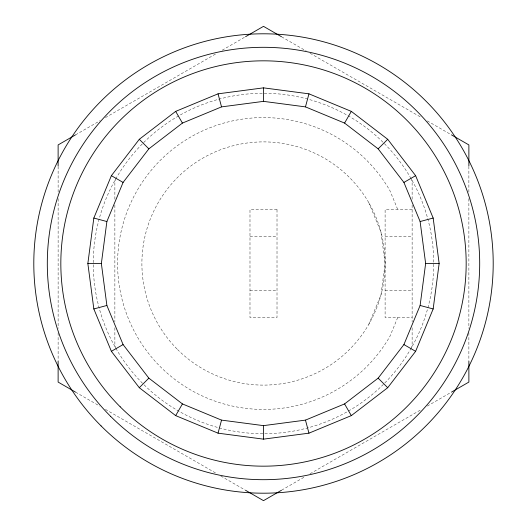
<?xml version="1.0" encoding="UTF-8"?>
<svg xmlns="http://www.w3.org/2000/svg" width="527" height="527" viewBox="0 0 527 527"><rect width="100%" height="100%" fill="white"/><g stroke="black" fill="none" stroke-linecap="round" stroke-linejoin="round"><path stroke-width="0.4" stroke-dasharray="2.63 1.98" d="M116.059 178.376L114.873 181.248L114.873 199.344M368.814 324.303L380.962 294.975L385.105 263.5L380.962 232.025L368.814 202.697M397.714 317.544L389.875 336.463A145.926 145.926 0 0 1 169.701 375.283A145.926 145.926 0 0 1 169.701 151.717A145.926 145.926 0 0 1 389.875 190.537L397.714 209.456M410.941 348.624L412.127 345.752L412.127 327.656M75.552 134.866L100.15 120.663M105.393 117.633L216.94 53.234M222.144 50.23L245.365 36.824M281.635 490.176L304.856 476.77M310.06 473.766L421.607 409.367M427.292 406.086L451.448 392.134M412.127 209.456L385.105 209.456L385.105 317.544L412.127 317.544M249.989 236.478L277.011 236.478M385.105 236.478L412.127 236.478M249.989 290.522L277.011 290.522M385.105 290.522L412.127 290.522M281.635 36.824L306.2 51M310.06 53.234L421.607 117.633M427.292 120.914L451.448 134.866M75.552 392.134L99.708 406.086M105.393 409.367L216.94 473.766M220.8 476L245.365 490.176M410.941 178.376L412.127 181.248L412.127 199.344M116.059 348.624L114.873 345.752L114.873 327.656M468.878 166.387L468.878 192.678M468.878 198.686L468.878 328.314M468.878 332.774L468.878 360.613M412.127 205.102L412.127 321.898M114.873 205.102L114.873 321.898M58.122 166.387L58.122 194.226M58.122 198.686L58.122 328.314M58.122 332.774L58.122 360.613M142.54 383.307A170.247 170.247 0 0 1 219.963 98.911A170.247 170.247 0 0 1 427.878 307.827A170.247 170.247 0 0 1 143.12 383.88M277.011 209.456L249.989 209.456L249.989 317.544L277.011 317.544L277.011 209.456M177.513 349.487A121.605 121.605 0 0 0 380.962 294.975A121.605 121.605 0 0 0 232.025 146.038A121.605 121.605 0 0 0 177.513 349.487"/><path stroke-width="0.79" d="M87.851 263.5L93.832 218.04L111.381 175.675L139.293 139.293L175.675 111.381L218.04 93.832L263.5 87.851L308.96 93.832L351.325 111.381L387.707 139.293L415.619 175.675L433.168 218.04L439.149 263.5L433.168 308.96L415.619 351.325L387.707 387.707L351.325 415.619L308.96 433.168L263.5 439.149L218.04 433.168L175.675 415.619L139.293 387.707L111.381 351.325L93.832 308.96L87.851 263.5L101.362 263.5L106.882 221.538L123.081 182.428L148.851 148.851L182.428 123.081L221.538 106.882L263.5 101.362L305.462 106.882L344.572 123.081L378.149 148.851L403.919 182.428L420.118 221.538L425.638 263.5L420.118 305.462L403.919 344.572L378.149 378.149L344.572 403.919L305.462 420.118L263.5 425.638L221.538 420.118L182.428 403.919L148.851 378.149L123.081 344.572L106.882 305.462L101.362 263.5M218.04 433.168L221.538 420.118M305.462 106.882L308.96 93.832M175.675 415.619L182.428 403.919M344.572 123.081L351.325 111.381M139.293 387.707L148.851 378.149M378.149 148.851L387.707 139.293M75.387 134.958L58.122 144.925L58.122 165.867M245.575 36.699L263.5 26.35L281.425 36.699M111.381 351.325L123.081 344.572M403.919 182.428L415.619 175.675M281.425 490.301L263.5 500.65L245.575 490.301M451.613 392.042L468.878 382.075L468.878 361.133M93.832 308.96L106.882 305.462M420.118 221.538L433.168 218.04M425.638 263.5L439.149 263.5M93.832 218.04L106.882 221.538M420.118 305.462L433.168 308.96M451.613 134.958L468.878 144.925L468.878 165.867M111.381 175.675L123.081 182.428M403.919 344.572L415.619 351.325M75.387 392.042L58.122 382.075L58.122 361.133M139.293 139.293L148.851 148.851M378.149 378.149L387.707 387.707M175.675 111.381L182.428 123.081M344.572 403.919L351.325 415.619M218.04 93.832L221.538 106.882M305.462 420.118L308.96 433.168M263.5 87.851L263.5 101.362M263.5 425.638L263.5 439.149M101.079 425.921A229.7 229.7 0 0 0 485.374 322.952A229.7 229.7 0 0 0 204.048 41.626A229.7 229.7 0 0 0 101.079 425.921M110.63 416.37A216.189 216.189 0 0 0 472.324 319.454A216.189 216.189 0 0 0 207.546 54.676A216.189 216.189 0 0 0 110.63 416.37M120.189 406.811A202.678 202.678 0 0 0 459.267 315.956A202.678 202.678 0 0 0 211.044 67.733A202.678 202.678 0 0 0 120.189 406.811"/></g></svg>
